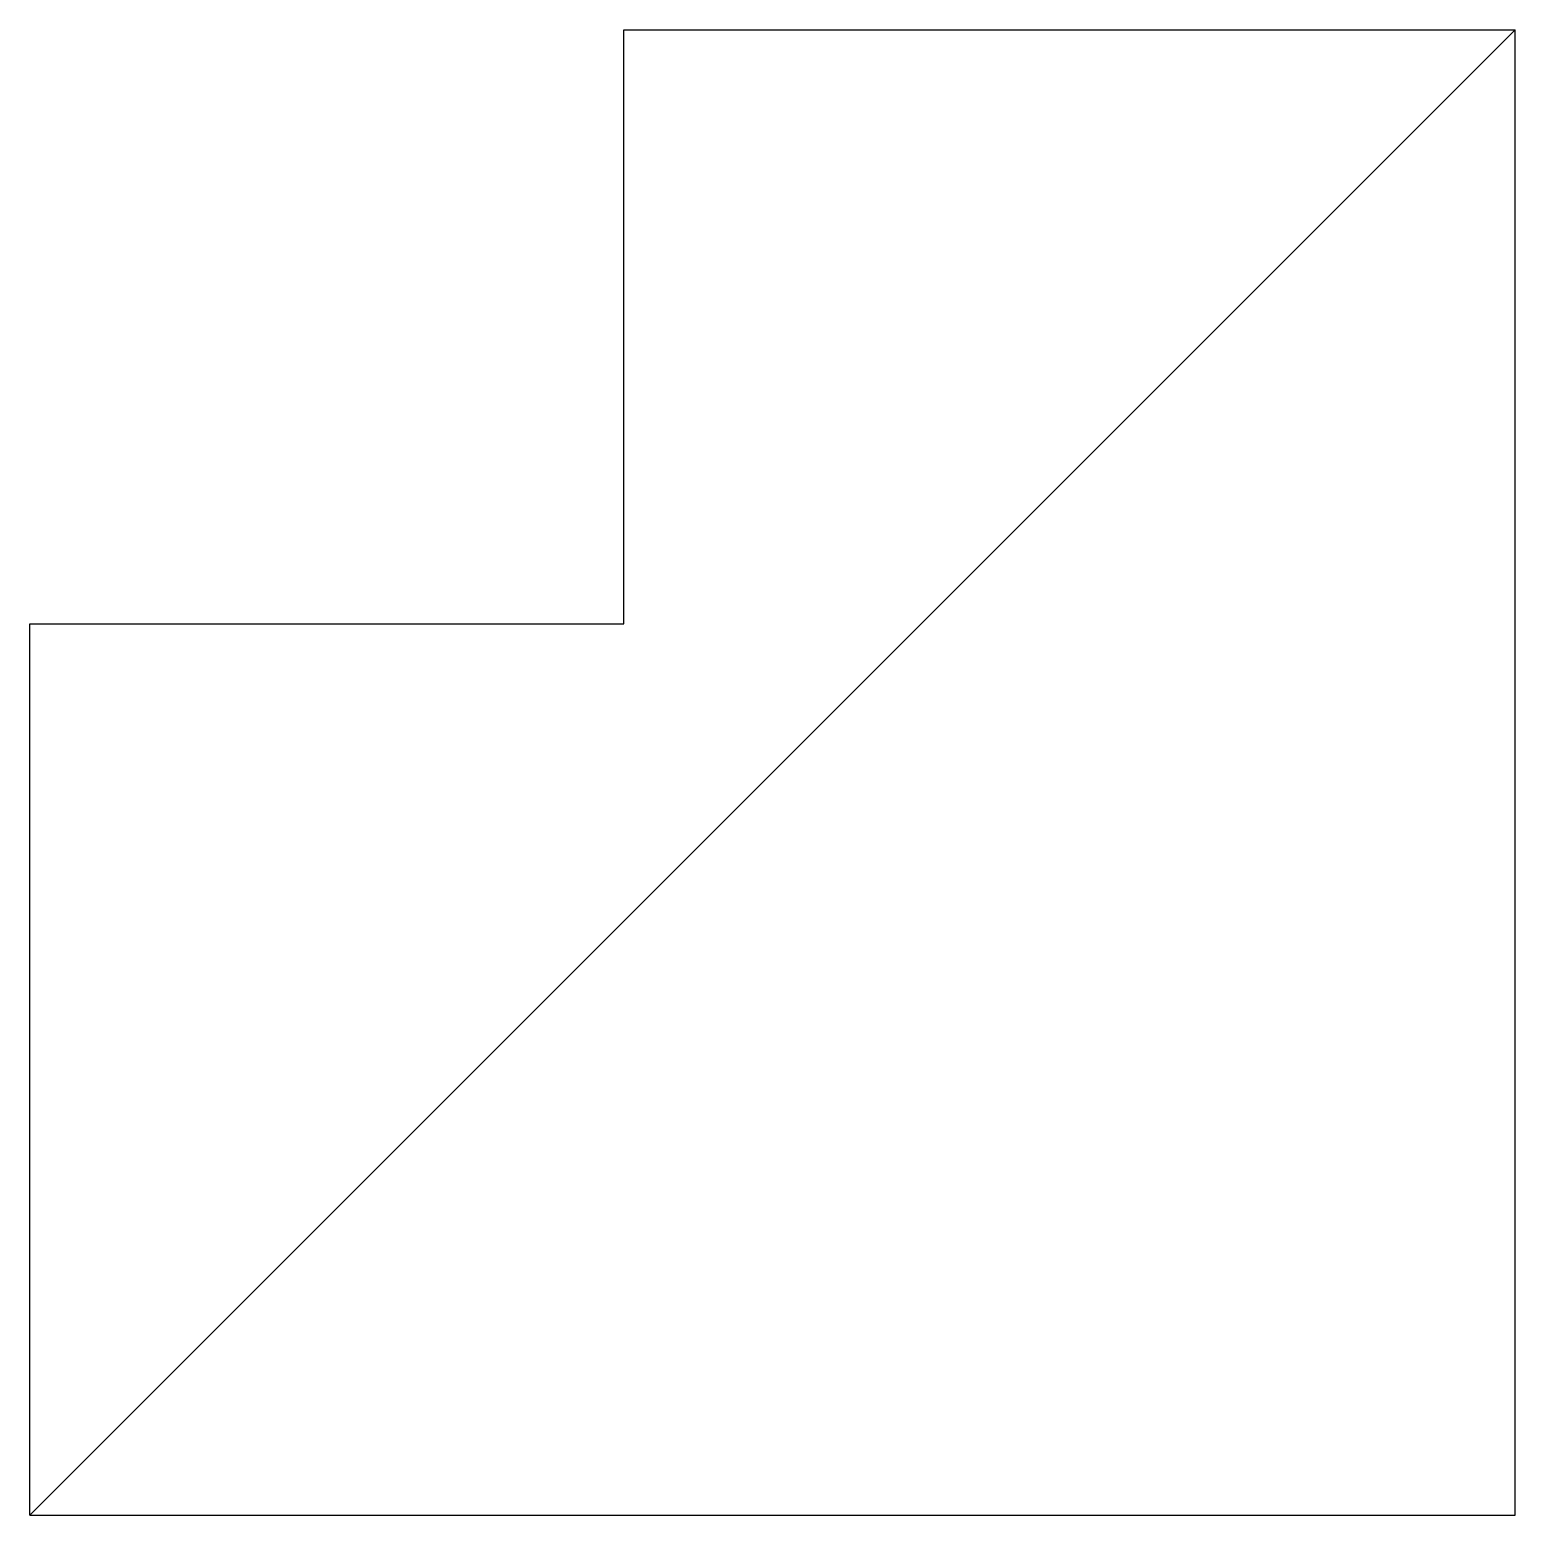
# Model space of a CAD drawing. Header units: millimetres. Extents: x 0 to 5, y -5 to 0.
import ezdxf

# ---------------------------------------------------------------- set-up
doc = ezdxf.new("R2010")
doc.units = ezdxf.units.MM
doc.layers.get('0').update_dxf_attribs({"linetype": 'CONTINUOUS'})

msp = doc.modelspace()

# ---------------------------------------------------------------- linework, layer by layer
for points in [[(0, -2), (2, -2), (2, 0), (5, 0), (0, -5)], [(5, -5), (5, 0), (0, -5)]]:
    msp.add_lwpolyline(points, close=True)

doc.saveas('drawing.dxf')
